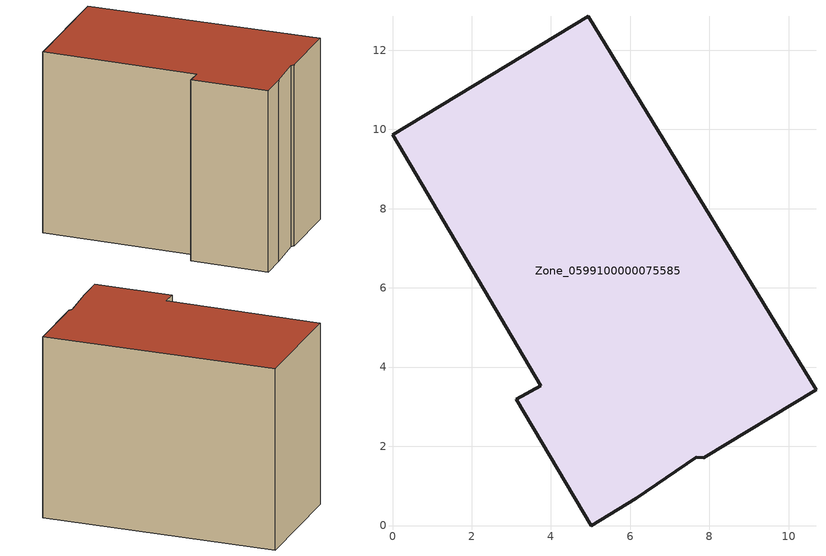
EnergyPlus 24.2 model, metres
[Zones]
Zone_0599100000075585
 floor ground (C_G): 3.13,3.18 3.74,3.53 0,9.86 4.94,12.85 10.69,3.43 7.86,1.71 7.66,1.72 6.15,0.68 5.02,0 z0
 wall outside (C_F): 3.74,3.53 3.13,3.18 5.02,0 6.15,0.68 7.66,1.72 7.86,1.71 10.69,3.43 4.94,12.85 0,9.86 3.74,3.53 z0:8.74
 roof outside (C_R): 7.86,1.71 10.69,3.43 4.94,12.85 0,9.86 3.74,3.53 3.13,3.18 5.02,0 6.15,0.68 7.66,1.72 z8.74
[BUILDING]
Pand.0599100000075585: North Axis=0; Terrain=City; Loads Convergence Tolerance Value=0.04; Temperature Convergence Tolerance Value=0.4; Solar Distribution=FullExterior; Maximum Number of Warmup Days=25; Minimum Number of Warmup Days=1
[Site:Location]
Rotterdam.The.Hague.AP_ZH_NLD Design_Conditions: Latitude=51.96; Longitude=4.45; Time Zone=1; Elevation=-4.5
[SITE:GROUNDTEMPERATURE:BUILDINGSURFACE]
18, 18, 18, 18, 18, 18, 18, 18, 18, 18, 18, 18
[MATERIAL] Thermal Absorptance=0.9; Solar Absorptance=0.7; Visible Absorptance=0.7
Name | Roughness | Thickness | Conductivity | Density | Specific Heat
G.TI.1946-1964 | MediumSmooth | 0.15 | 1 | 540 | 1210
F.TI.1946-1964 | Rough | 0.3 | 0.857143 | 1920 | 840
R.TI.1946-1964 | MediumRough | 0.2 | 0.277778 | 1500 | 1000
[CONSTRUCTION]
C_G: G.TI.1946-1964
C_F: F.TI.1946-1964
C_R: R.TI.1946-1964
[ZONE]
Zone_0599100000075585: Type=1; Multiplier=1; Ceiling Height=Autocalculate; Volume=Autocalculate; Floor Area=autocalculate; Part of Total Floor Area=Yes
[ZONEINFILTRATION:DESIGNFLOWRATE]
Infil_Zone_0599100000075585: Zone or ZoneList or Space or SpaceList=Zone_0599100000075585; Schedule=AlwaysOn; Design Flow Rate Calculation Method=Flow/Area; Flow Rate per Floor Area=0.003; Constant Term Coefficient=1; Temperature Term Coefficient=0; Velocity Term Coefficient=0; Velocity Squared Term Coefficient=0
[HVACTEMPLATE:ZONE:IDEALLOADSAIRSYSTEM]
Zone_0599100000075585: Maximum Heating Supply Air Temperature=50; Minimum Cooling Supply Air Temperature=13; Maximum Heating Supply Air Humidity Ratio=0.0156; Minimum Cooling Supply Air Humidity Ratio=0.0077; Heating Limit=NoLimit; Cooling Limit=NoLimit; Dehumidification Control Type=ConstantSensibleHeatRatio; Cooling Sensible Heat Ratio=0.7; Dehumidification Setpoint=60; Humidification Control Type=None; Humidification Setpoint=30; Outdoor Air Method=None; Outdoor Air Flow Rate per Person=0.00944; Outdoor Air Flow Rate per Zone Floor Area=0; Outdoor Air Flow Rate per Zone=0; Demand Controlled Ventilation Type=None; Outdoor Air Economizer Type=NoEconomizer; Heat Recovery Type=None; Sensible Heat Recovery Effectiveness=0.7; Latent Heat Recovery Effectiveness=0.65
[ZONECONTROL:THERMOSTAT]
ThermostatControl_Zone_0599100000075585: Zone or ZoneList=Zone_0599100000075585; Control Type Schedule=DualSetpointControlType; Control 1=Thermostat_Zone_0599100000075585; Temperature Difference Between Cutout And Setpoint=0
[THERMOSTATSETPOINT:DUALSETPOINT]
Thermostat_Zone_0599100000075585: Heating Setpoint Temperature Schedule=HeatingSetpoint_Zone_0599100000075585; Cooling Setpoint Temperature Schedule=CoolingSetpoint_Zone_0599100000075585
[SCHEDULE:COMPACT]
HeatingSetpoint_Zone_0599100000075585: Through: 12/31, For: AllDays, Until: 24:00, 21
CoolingSetpoint_Zone_0599100000075585: Through: 12/31, For: AllDays, Until: 24:00, 24
DualSetpointControlType: Through: 12/31, For: AllDays, Until: 24:00, 4
AlwaysOn: Through: 12/31, For: AllDays, Until: 24:00, 1
